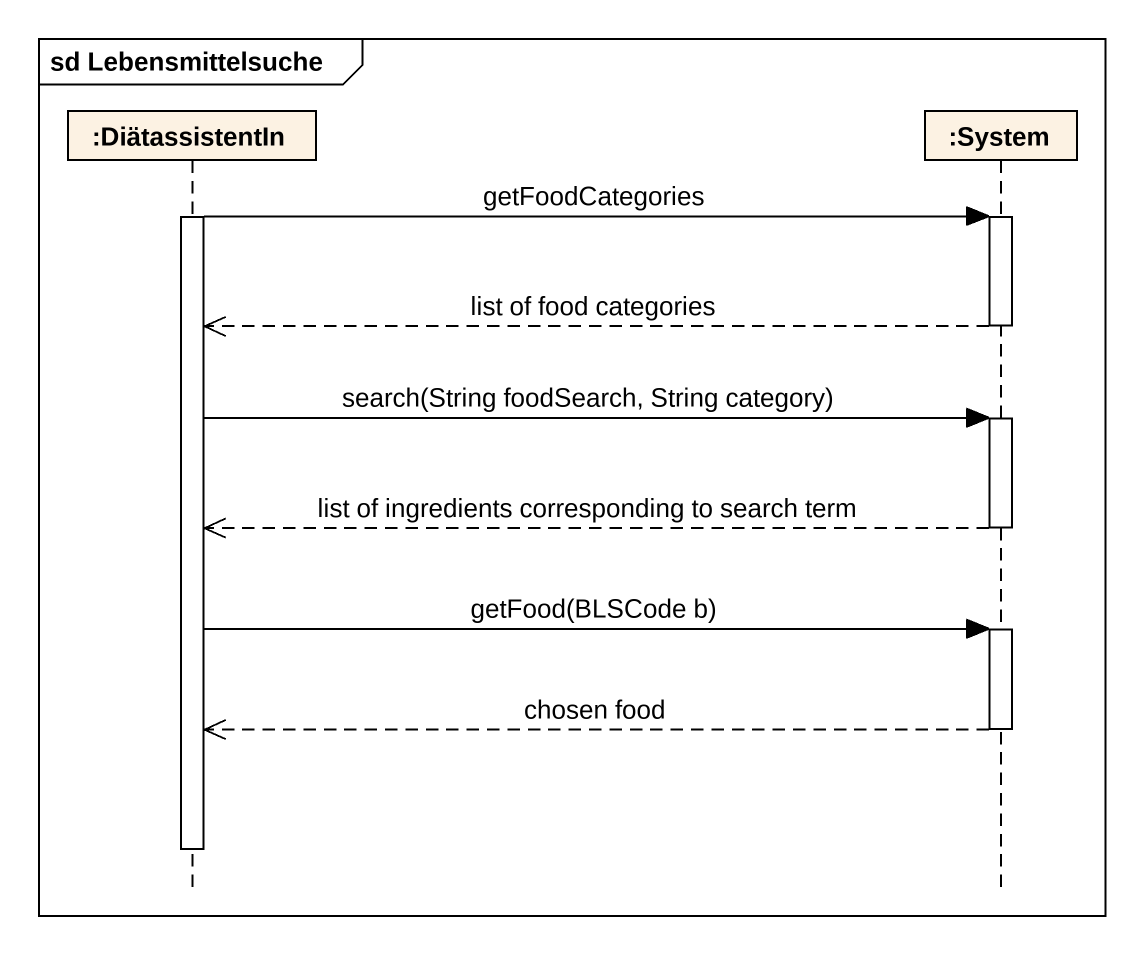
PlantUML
@startuml
mainframe sd Lebensmittelsuche
hide footbox
participant ":DiätassistentIn" as DiätassistentIn
participant ":System" as System

activate DiätassistentIn
DiätassistentIn -> System : getFoodCategories
activate System
System -->> DiätassistentIn : list of food categories
deactivate System
DiätassistentIn -> System : search(String foodSearch, String category)
activate System
System -->> DiätassistentIn : list of ingredients corresponding to search term
deactivate System
DiätassistentIn -> System : getFood(BLSCode b)
activate System
System -->> DiätassistentIn : chosen food
deactivate System
deactivate DiätassistentIn
@enduml
